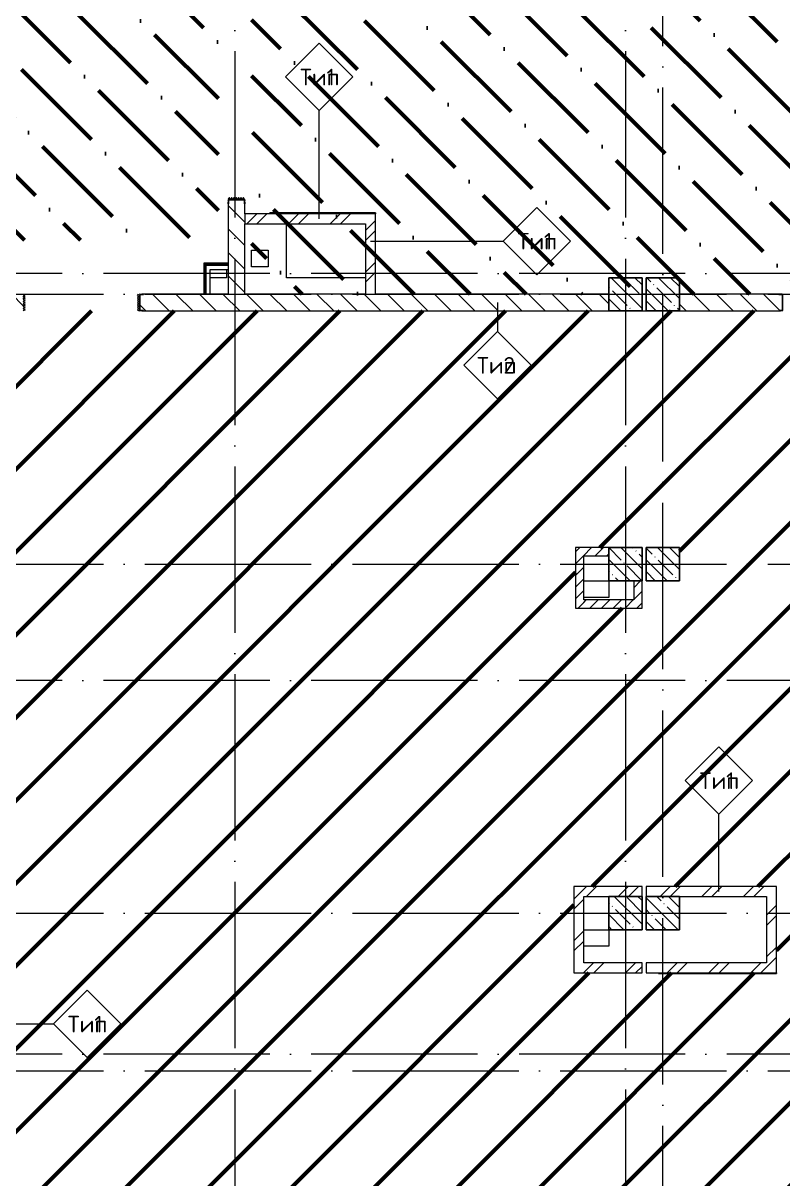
# Model space of a CAD drawing. Header units: millimetres. Extents: x -68946 to 288321, y -402657 to 324925.
# Drawn here: x 135059 to 144204, y -95860 to -81945 of the extents above; entities that cross this region are included whole.
import ezdxf

# ---------------------------------------------------------------- set-up
doc = ezdxf.new("R2010")
doc.units = ezdxf.units.MM
doc.linetypes.add('ADSK_Линия сетки', pattern=[2500, 2000, -250, 0, -250])
for name, color, linetype, lineweight in [('3.4) ПТ-2         4 вып', 70, 'Continuous', 60), ('3.4) ПТ-2.15    4 вып', 200, 'Continuous', 60), ('A-DOOR-____-OTLN', 250, 'Continuous', 5), ('A-FLOR-____-OTLN', 192, 'Continuous', 9), ('A-WALL-____-IDEN', 250, 'Continuous', 9), ('A-WALL-____-MCUT', 250, 'Continuous', 13), ('A-WALL-____-PATT', 250, 'Continuous', 13), ('A-WALL-FNSH-MCUT', 250, 'Continuous', 13), ('S-BEAM-____-OTLN', 12, 'Continuous', 9), ('S-COLS-____-MCUT', 250, 'Continuous', 25), ('S-COLS-____-OTLN', 250, 'Continuous', 9), ('S-GRID-____-OTLN', 250, 'Continuous', 9)]:
    doc.layers.add(name, color=color, linetype=linetype, lineweight=lineweight)
doc.styles.add('ISOCPEUR_3', font='isocpeur.ttf', dxfattribs={"height": 250})
pattern_1 = [(135, (28708.77, -120984.93), (-141.42136, -141.42136), [])]
pattern_2 = [(45, (28708.77, -120984.93), (-251.4472, 251.4472), []), (45, (28708.77, -120603.93), (-251.4472, 251.4472), [])]
pattern_3 = [(135, (28708.77, -120984.93), (-142.5612, -142.5612), []), (135, (28851.33, -120984.93), (-142.5612, -142.5612), [252.016, -50.403, 3.353, -47.05])]
pattern_4 = [(45, (28708.77, -120984.93), (-70.71068, 70.71068), [])]

# ---------------------------------------------------------------- blocks, each defined once
blk = doc.blocks.new('Дверь_СКБ_2Ст_Внутренняя1 - Н_ВВ-11_1_1400x2600h_Фрамуга сверху-42096998-АР1_Кладочный план 2 этажа С2и3')
at = {"layer": 'A-DOOR-____-OTLN'}
h = blk.add_hatch(dxfattribs=at)
h.set_pattern_fill('FP_3', color=256, style=0, pattern_type=2)
h.set_pattern_definition([(45, (-521.384, 164.685), (-14.1421, 14.1421), []), (135, (-521.384, 164.685), (-14.1421, -14.1421), [])])
h.paths.add_polyline_path([(-662, -100), (-662, 100), (-687, 99), (-687, -100)])
h = blk.add_hatch(dxfattribs=at)
h.set_pattern_fill('FP_2', color=256, style=0, pattern_type=2)
h.set_pattern_definition([(135, (1601.41, 164.685), (-14.14214, -14.14214), []), (225, (1601.41, 164.685), (14.14214, -14.14214), [])])
h.paths.add_polyline_path([(713, -100), (713, 100), (688, 99), (688, -100)])
blk = doc.blocks.new('BSC_Колонна _Прямоугольная - 400x400-31495036-АР1_Кладочный план 2 этажа С2и3')
at = {"layer": 'S-COLS-____-OTLN', "lineweight": 5}
h = blk.add_hatch(dxfattribs=at)
h.set_pattern_fill('FP_58', color=256, style=0, pattern_type=2)
h.set_pattern_definition([(135, (-114050, -28325), (-142.5612, -142.5612), []), (135, (-113907.44, -28325), (-142.5612, -142.5612), [252.016, -50.403, 3.353, -47.05])])
h.paths.add_polyline_path([(200, -200), (200, 200), (-200, 200), (-200, -200)])
at = {"layer": 'S-COLS-____-MCUT'}
for p, q in [((200, 200), (-200, 200)), ((-200, 200), (-200, -200)), ((200, -200), (200, 200)), ((-200, -200), (200, -200))]:
    blk.add_line(p, q, dxfattribs=at)
blk = doc.blocks.new('BSC_Колонна _Прямоугольная - 400x400-V20-АР1_Кладочный план 2 этажа С2и3')
at = {"layer": 'S-COLS-____-OTLN', "lineweight": 5}
h = blk.add_hatch(dxfattribs=at)
h.set_pattern_fill('FP_60', color=256, style=0, pattern_type=2)
h.set_pattern_definition([(135, (-114050, -32525), (-142.5612, -142.5612), []), (135, (-113907.44, -32525), (-142.5612, -142.5612), [252.016, -50.403, 3.353, -47.05])])
h.paths.add_polyline_path([(200, -200), (200, 200), (-200, 200), (-200, -200)])
at = {"layer": 'S-COLS-____-MCUT'}
for p, q in [((200, 200), (-200, 200)), ((-200, 200), (-200, -200)), ((200, -200), (200, 200)), ((-200, -200), (200, -200))]:
    blk.add_line(p, q, dxfattribs=at)
blk = doc.blocks.new('Дверь_СКБ_2Ст_Фрамуга2 - Н_ВВ-18_2700x2600h_Учебные помещения_Фрамуга справа 60 мин_-42055389-АР1_Кладочный план 2 этажа С2и3')
at = {"layer": 'A-DOOR-____-OTLN'}
h = blk.add_hatch(dxfattribs=at)
h.set_pattern_fill('FP_85', color=256, style=0, pattern_type=2)
h.set_pattern_definition([(45, (-1171.384, 164.685), (-14.1421, 14.1421), []), (135, (-1171.384, 164.685), (-14.1421, -14.1421), [])])
h.paths.add_polyline_path([(-1313, 100), (-1338, 100), (-1338, -100), (-1313, -100), (-1313, -95)])
h = blk.add_hatch(dxfattribs=at)
h.set_pattern_fill('FP_84', color=256, style=0, pattern_type=2)
h.set_pattern_definition([(135, (951.411, 164.685), (-14.1421, -14.1421), []), (225, (951.411, 164.685), (14.1421, -14.1421), [])])
h.paths.add_polyline_path([(1362, 100), (1337, 100), (1337, -100), (1362, -100)])
blk = doc.blocks.new('ADSK_КолоннаНесущая_Швеллер_Гнутый_ГОСТ 8278-83 - 200х50х4_таб_1 2-V49-АР1_Кладочный план 2 этажа С2и3')
at = {"layer": 'S-COLS-____-MCUT'}
for p, q in [((-6.1, -90), (-6.1, 90)), ((-0.1, 96), (39.9, 96)), ((39.9, 100), (19.9, 100)), ((39.9, 96), (39.9, 100)), ((39.9, -96), (-0.1, -96)), ((-0.1, -100), (39.9, -100)), ((39.9, -100), (39.9, -96))]:
    blk.add_line(p, q, dxfattribs=at)
for centre, radius, start, end in [((-0.1, 90), 10, 90.91672, 180), ((-0.1, 90), 6, 90, 180), ((-0.1, -90), 10, 180, 270), ((-0.1, -90), 6, 180, 270)]:
    blk.add_arc(centre, radius, start, end, dxfattribs=at)
blk = doc.blocks.new('ADSK_КолоннаНесущая_Швеллер_Гнутый_ГОСТ 8278-83 - 200х50х4_таб_1 2-38815031-АР1_Кладочный план 2 этажа С2и3')
at = {"layer": 'S-COLS-____-MCUT'}
for p, q in [((-6.1, -90), (-6.1, 90)), ((-0.1, 96), (39.9, 96)), ((39.9, 100), (19.9, 100)), ((39.9, 96), (39.9, 100)), ((39.9, -96), (-0.1, -96)), ((19.9, -100), (39.9, -100)), ((39.9, -100), (39.9, -96))]:
    blk.add_line(p, q, dxfattribs=at)
for centre, radius, start, end in [((-0.1, 90), 10, 90, 180), ((-0.1, 90), 6, 90, 180), ((-0.1, -90), 10, 180, 270), ((-0.1, -90), 6, 180, 270)]:
    blk.add_arc(centre, radius, start, end, dxfattribs=at)
blk = doc.blocks.new('ADSK_КолоннаНесущая_Швеллер_Гнутый_ГОСТ 8278-83 - 200х50х4_таб_1 2-V56-АР1_Кладочный план 2 этажа С2и3')
at = {"layer": 'S-COLS-____-MCUT'}
for p, q in [((-6.1, -90), (-6.1, 90)), ((-0.1, 96), (39.9, 96)), ((39.9, 100), (19.9, 100)), ((39.9, 96), (39.9, 100)), ((39.9, -96), (-0.1, -96)), ((19.9, -100), (39.9, -100)), ((39.9, -100), (39.9, -96))]:
    blk.add_line(p, q, dxfattribs=at)
for centre, radius, start, end in [((-0.1, 90), 10, 90, 180), ((-0.1, 90), 6, 90, 180), ((-0.1, -90), 10, 180, 269.29559), ((-0.1, -90), 6, 180, 270)]:
    blk.add_arc(centre, radius, start, end, dxfattribs=at)
blk = doc.blocks.new('ASML_АР_ЭП_Уголок - ЭП_Уголок-39078692-АР1_Кладочный план 2 этажа С2и3')
at = {"layer": 'S-BEAM-____-OTLN', "lineweight": 5}
for p, q in [((-710, 0), (-710, 6)), ((-710, 0), (710, 0)), ((710, 6), (710, 0))]:
    blk.add_line(p, q, dxfattribs=at)
blk = doc.blocks.new('ASML_АР_ЭП_Уголок - ЭП_Уголок-39083949-АР1_Кладочный план 2 этажа С2и3')
at = {"layer": 'S-BEAM-____-OTLN', "lineweight": 5}
for p, q in [((-635, 6), (-635, 10)), ((-635, 0), (-635, 6)), ((-635, 6), (635, 6)), ((-635, 0), (635, 0)), ((635, 10), (635, 6)), ((635, 6), (635, 0))]:
    blk.add_line(p, q, dxfattribs=at)
blk = doc.blocks.new('ADSK_Марка_Стена - Типоразмер_ADSK_Марка-30564887-АР1_Кладочный план 2 этажа С2и3')
at = {"layer": 'A-WALL-____-IDEN'}
for p, q in [((-0.16, 4.37), (-4.21, 0.31)), ((3.9, 0.31), (-0.16, 4.37)), ((-4.21, 0.31), (-0.16, -3.74)), ((-0.16, -3.74), (3.9, 0.31))]:
    blk.add_line(p, q, dxfattribs=at)

msp = doc.modelspace()

# ---------------------------------------------------------------- hatches: boundary and pattern name
at = {"layer": '3.4) ПТ-2         4 вып'}
h = msp.add_hatch(dxfattribs=at)
h.set_pattern_fill('ANSI31', color=256, scale=222)
h.paths.add_polyline_path([(147408.7722, -85409.9342), (133608.7728, -85409.9342), (133608.7728, -101759.9342), (142758.7722, -101759.9342), (142758.7722, -110759.9342), (165136.7219, -110759.9342), (165136.7219, -98559.9347), (161208.7722, -98559.9347), (161208.7722, -105059.9342), (149908.7722, -105059.9342), (149908.7722, -98359.9342), (161008.7722, -98359.9342), (161008.7722, -98159.9347), (165136.7219, -98159.9347), (165136.7219, -92888.3519), (147408.7722, -92888.3519)])
h.paths.add_polyline_path([(141688.7725, -92339.9342), (144128.7722, -92339.9342), (144128.7722, -93379.9347), (141688.7725, -93379.9347)], flags=16)
h.paths.add_polyline_path([(141708.7722, -88989.9347), (141708.7722, -88259.9347), (142958.7722, -88259.9347), (142958.7722, -88989.9347)], flags=16)
h.paths.add_polyline_path([(141708.7722, -98159.9347), (142958.7722, -98159.9347), (142958.7722, -98859.9342), (141708.7722, -98859.9342)], flags=16)
at = {"layer": '3.4) ПТ-2.15    4 вып'}
h = msp.add_hatch(dxfattribs=at)
h.set_pattern_fill('ANSI36', color=256, scale=150, angle=90)
h.paths.add_polyline_path([(147408.7722, -75659.9342), (165208.7722, -75659.9342), (165208.7722, -71934.9336), (147408.7722, -71934.9336), (137808.8181, -71934.9336), (137808.8181, -85209.9342), (147408.7722, -85209.9342)])
h.paths.add_polyline_path([(142108.7722, -81209.9347), (142108.7722, -80809.9347), (142958.7722, -80809.9347), (142958.7722, -81209.9347)], flags=16)
h.paths.add_polyline_path([(142108.7722, -75659.9347), (142108.7722, -75259.9342), (142958.7722, -75259.9342), (142958.7722, -75659.9347)], flags=16)
h.paths.add_polyline_path([(152858.7718, -71934.9336), (155629.7509, -71934.9336), (155629.7509, -66214.9336), (152858.7718, -66214.9336)])
h = msp.add_hatch(dxfattribs=at)
h.set_pattern_fill('ANSI36', color=256, scale=150, angle=90)
h.paths.add_polyline_path([(116433.7722, -84559.9336), (137408.7722, -84559.9336), (137408.7722, -81209.9347), (116433.7722, -81209.9347)])
at = {"layer": 'A-WALL-____-PATT', "lineweight": 15}
h = msp.add_hatch(dxfattribs=at)
h.set_pattern_fill('FP_1', color=256, style=0, pattern_type=2)
h.set_pattern_definition(pattern_1)
h.paths.add_polyline_path([(137728.8181, -85209.9342), (137728.8181, -84069.9342), (137528.8181, -84069.9342), (137528.8181, -85209.9342)])
h.paths.add_polyline_path([(137528.8181, -81369.9342), (137728.8181, -81369.9342), (137728.7886, -81209.9347), (137528.8181, -81209.9347), (137528.8181, -81339.9342)])
h = msp.add_hatch(dxfattribs=at)
h.set_pattern_fill('FP_12', color=256, style=0, pattern_type=2)
h.set_pattern_definition(pattern_2)
h.paths.add_polyline_path([(139298.7728, -84359.859), (139298.7728, -84239.859), (137728.8181, -84239.859), (137728.8181, -84359.859), (139178.7728, -84359.859)])
h = msp.add_hatch(dxfattribs=at)
h.set_pattern_fill('FP_12', color=256, style=0, pattern_type=2)
h.set_pattern_definition(pattern_2)
h.paths.add_polyline_path([(139298.7728, -85209.9342), (139298.7728, -84359.859), (139178.7728, -84359.859), (139178.7728, -85209.9342)])
h = msp.add_hatch(dxfattribs=at)
h.set_pattern_fill('FP_1', color=256, style=0, pattern_type=2)
h.set_pattern_definition(pattern_1)
h.paths.add_polyline_path([(147408.7722, -85409.9342), (147408.7722, -85209.9342), (146304.3722, -85209.9342), (146304.3722, -85409.9342), (146334.3722, -85409.9342)])
h.paths.add_polyline_path([(135058.7722, -85409.9342), (135058.7722, -85209.9342), (133808.7722, -85209.9342), (133808.7722, -85409.9342), (135041.3826, -85409.9342)])
h.paths.add_polyline_path([(136458.7722, -85409.9342), (142108.7722, -85409.9342), (142108.7722, -85209.9342), (136458.7722, -85210.7831)])
h.paths.add_polyline_path([(142558.7722, -85409.9342), (142558.7722, -85209.9342), (142508.7722, -85209.9342), (142508.7722, -85409.9342)])
h.paths.add_polyline_path([(144204.3722, -85409.9342), (144204.3722, -85209.9342), (142958.7722, -85209.9342), (142958.7722, -85409.9342), (144174.3722, -85409.9342)])
h = msp.add_hatch(dxfattribs=at)
h.set_pattern_fill('FP_16', color=94, style=0, pattern_type=2)
h.set_pattern_definition(pattern_4)
h.paths.add_polyline_path([(141808.7722, -88359.9342), (142109.2722, -88359.9342), (142109.2722, -88259.9342), (141708.7722, -88259.9342), (141708.7722, -88359.9342)])
h = msp.add_hatch(dxfattribs=at)
h.set_pattern_fill('FP_16', color=94, style=0, pattern_type=2)
h.set_pattern_definition(pattern_4)
h.paths.add_polyline_path([(141808.7722, -88989.9347), (141808.7722, -88359.9342), (141708.7722, -88359.9342), (141708.7722, -88989.9347)])
h = msp.add_hatch(dxfattribs=at)
h.set_pattern_fill('FP_16', color=94, style=0, pattern_type=2)
h.set_pattern_definition(pattern_4)
h.paths.add_polyline_path([(142508.7722, -88889.9347), (142508.7722, -88659.9342), (142408.7722, -88659.9342), (142408.7722, -88889.9347)])
h = msp.add_hatch(dxfattribs=at)
h.set_pattern_fill('FP_16', color=94, style=0, pattern_type=2)
h.set_pattern_definition(pattern_4)
h.paths.add_polyline_path([(142508.7722, -88989.9347), (142508.7722, -88889.9347), (141808.7722, -88889.9347), (141808.7722, -88989.9347), (142163.7468, -88989.9347)])
h = msp.add_hatch(dxfattribs=at)
h.set_pattern_fill('FP_12', color=256, style=0, pattern_type=2)
h.set_pattern_definition(pattern_2)
h.paths.add_polyline_path([(141688.7725, -92459.9342), (142508.7722, -92459.9342), (142508.7722, -92339.9342), (141688.7725, -92339.9342)])
h = msp.add_hatch(dxfattribs=at)
h.set_pattern_fill('FP_12', color=256, style=0, pattern_type=2)
h.set_pattern_definition(pattern_2)
h.paths.add_polyline_path([(144128.7722, -92459.9342), (144128.7722, -92339.9342), (142558.7503, -92339.9342), (142558.7722, -92459.9342), (144008.7722, -92459.9342)])
h = msp.add_hatch(dxfattribs=at)
h.set_pattern_fill('FP_12', color=256, style=0, pattern_type=2)
h.set_pattern_definition(pattern_2)
h.paths.add_polyline_path([(141688.7725, -93259.9347), (141808.7725, -93259.9347), (141808.7725, -92459.9342), (141688.7725, -92459.9342)])
h = msp.add_hatch(dxfattribs=at)
h.set_pattern_fill('FP_12', color=256, style=0, pattern_type=2)
h.set_pattern_definition(pattern_2)
h.paths.add_polyline_path([(144008.7722, -93259.9347), (144128.7722, -93259.9347), (144128.7722, -92459.9342), (144008.7722, -92459.9342)])
h = msp.add_hatch(dxfattribs=at)
h.set_pattern_fill('FP_12', color=256, style=0, pattern_type=2)
h.set_pattern_definition(pattern_2)
h.paths.add_polyline_path([(142163.7468, -93379.9347), (142508.7722, -93379.9347), (142508.7722, -93259.9347), (141688.7725, -93259.9347), (141688.7725, -93379.9347)])
h = msp.add_hatch(dxfattribs=at)
h.set_pattern_fill('FP_12', color=256, style=0, pattern_type=2)
h.set_pattern_definition(pattern_2)
h.paths.add_polyline_path([(144128.7722, -93379.9347), (144128.7722, -93259.9347), (142558.7503, -93259.9347), (142558.7503, -93379.9347)])
at = {"layer": 'S-COLS-____-OTLN', "lineweight": 5}
h = msp.add_hatch(dxfattribs=at)
h.set_pattern_fill('FP_40', color=256, style=0, pattern_type=2)
h.set_pattern_definition(pattern_3)
h.paths.add_polyline_path([(142108.7722, -85409.9347), (142508.7722, -85409.9347), (142508.7722, -85009.9347), (142108.7722, -85009.9347), (142108.7722, -85209.9342)])
h = msp.add_hatch(dxfattribs=at)
h.set_pattern_fill('FP_40', color=256, style=0, pattern_type=2)
h.set_pattern_definition(pattern_3)
h.paths.add_polyline_path([(142558.7722, -85409.9347), (142958.7722, -85409.9347), (142958.7722, -85009.9347), (142558.7722, -85009.9347), (142558.7722, -85209.9342)])
h = msp.add_hatch(dxfattribs=at)
h.set_pattern_fill('FP_40', color=256, style=0, pattern_type=2)
h.set_pattern_definition(pattern_3)
h.paths.add_polyline_path([(142163.7468, -88659.9347), (142508.7722, -88659.9347), (142508.7722, -88259.9347), (142108.7722, -88259.9347), (142108.7722, -88659.9347)])
h = msp.add_hatch(dxfattribs=at)
h.set_pattern_fill('FP_40', color=256, style=0, pattern_type=2)
h.set_pattern_definition(pattern_3)
h.paths.add_polyline_path([(142163.7468, -92859.9347), (142508.7722, -92859.9347), (142508.7722, -92459.9347), (142108.7722, -92459.9347), (142108.7722, -92859.9347)])

# ---------------------------------------------------------------- linework, layer by layer
at = {"layer": 'A-FLOR-____-OTLN'}
for p, q in [((138228.7725, -85009.859), (138228.7725, -84359.859)), ((137808.7728, -84879.9932), (137808.7728, -84679.9932)), ((137808.7728, -84679.9932), (138008.7728, -84679.9932)), ((138008.7728, -84679.9932), (138008.7728, -84879.9932)), ((138008.7728, -84879.9932), (137808.7728, -84879.9932)), ((137508.8181, -85009.7833), (137308.8181, -85009.7833)), ((137508.8181, -84909.7833), (137508.8181, -85009.7833)), ((139178.7725, -85009.859), (138228.7725, -85009.859)), ((141808.7722, -88659.9342), (142108.7722, -88659.9342)), ((142108.7722, -88659.9347), (142108.7722, -88859.9342)), ((142108.7722, -88859.9342), (141808.7722, -88859.9342)), ((141808.7725, -92859.9342), (142108.7722, -92859.9342)), ((142108.7725, -92859.9347), (142108.7725, -93059.9342)), ((142108.7725, -93059.9342), (141808.7725, -93059.9342))]:
    msp.add_line(p, q, dxfattribs=at)
at = {"layer": 'A-WALL-____-IDEN'}
for p, q in [((138623.8351, -84299.859), (138623.8351, -82998.609)), ((139238.7728, -84569.2888), (140835.8846, -84569.2888)), ((140770.568, -85309.9342), (140770.568, -85657.6631)), ((143434.3984, -92399.9342), (143434.3984, -91470.0712)), ((134168.7728, -93994.8788), (135423.1478, -93994.8788))]:
    msp.add_line(p, q, dxfattribs=at)
at = {"layer": 'A-WALL-____-MCUT', "color": 7, "lineweight": 15}
for p, q in [((137528.8181, -84099.9342), (137528.8181, -85209.9342)), ((137728.8181, -84239.859), (137728.8181, -84099.9342)), ((139298.7728, -84239.859), (137728.8181, -84239.859)), ((139298.7728, -85209.9342), (139298.7728, -84239.859)), ((137728.8181, -84359.859), (139178.7728, -84359.859)), ((137728.8181, -85209.9342), (137728.8181, -84359.859)), ((139178.7728, -84359.859), (139178.7728, -85209.9342)), ((137528.8181, -85209.9342), (136488.7722, -85209.9342)), ((139178.7728, -85209.9342), (137728.8181, -85209.9342)), ((142108.7722, -85209.9342), (139298.7728, -85209.9342)), ((142558.7722, -85209.9342), (142508.7722, -85209.9342)), ((144174.3722, -85209.9342), (142958.7722, -85209.9342)), ((136488.7722, -85409.9342), (142108.7722, -85409.9342)), ((142508.7722, -85409.9342), (142558.7722, -85409.9342)), ((142958.7722, -85409.9342), (144174.3722, -85409.9342)), ((141688.7725, -92339.9342), (141688.7725, -93379.9347)), ((142508.7722, -92339.9342), (141688.7725, -92339.9342)), ((142508.7722, -92459.9342), (142508.7722, -92339.9342)), ((144128.7722, -92339.9342), (142558.7503, -92339.9342)), ((142558.7503, -92339.9342), (142558.7503, -92459.9342)), ((144128.7722, -93379.9347), (144128.7722, -92339.9342)), ((141808.7725, -93259.9347), (141808.7725, -92459.9342)), ((141808.7725, -92459.9342), (142508.7722, -92459.9342)), ((142958.7722, -92459.9342), (144008.7722, -92459.9342)), ((144008.7722, -92459.9342), (144008.7722, -93259.9347)), ((142508.7722, -93259.9347), (141808.7725, -93259.9347)), ((142508.7722, -93379.9347), (142508.7722, -93259.9347)), ((144008.7722, -93259.9347), (142558.7503, -93259.9347)), ((142558.7503, -93259.9347), (142558.7503, -93379.9347)), ((141688.7725, -93379.9347), (142508.7722, -93379.9347)), ((142558.7503, -93379.9347), (144128.7722, -93379.9347))]:
    msp.add_line(p, q, dxfattribs=at)
at = {"layer": 'A-WALL-____-MCUT', "lineweight": 15}
for p, q in [((137728.8181, -84239.859), (137728.8181, -84359.859)), ((139178.7728, -85209.9342), (139298.7728, -85209.9342)), ((142108.7722, -85409.9342), (142108.7722, -85209.9342)), ((142508.7722, -85209.9342), (142508.7722, -85409.9342)), ((142558.7722, -85409.9342), (142558.7722, -85209.9342)), ((142958.7722, -85209.9342), (142958.7722, -85409.9342))]:
    msp.add_line(p, q, dxfattribs=at)
at = {"layer": 'A-WALL-____-MCUT', "color": 42, "lineweight": 15}
for q in [(137246.3181, -85209.9342), (137528.8181, -84847.2833)]:
    msp.add_line((137246.3181, -84847.2833), q, dxfattribs=at)
at = {"layer": 'A-WALL-____-MCUT', "color": 30, "lineweight": 15}
for p, q in [((137258.8181, -84859.7833), (137258.8181, -85209.9342)), ((137258.8181, -84859.7833), (137528.8181, -84859.7833)), ((137308.8181, -85209.9342), (137308.8181, -84909.7833)), ((137308.8181, -84909.7833), (137528.8181, -84909.7833))]:
    msp.add_line(p, q, dxfattribs=at)
at = {"layer": 'A-WALL-____-MCUT', "color": 84, "lineweight": 15}
for p, q in [((142109.2722, -88259.9342), (141708.7722, -88259.9342)), ((141708.7722, -88259.9342), (141708.7722, -88989.9347)), ((142109.2722, -88359.9342), (142109.2722, -88259.9342)), ((141808.7722, -88359.9342), (142109.2722, -88359.9342)), ((141808.7722, -88889.9347), (141808.7722, -88359.9342)), ((142508.7722, -88659.9342), (142408.7722, -88659.9342)), ((142408.7722, -88659.9342), (142408.7722, -88889.9347)), ((142508.7722, -88989.9347), (142508.7722, -88659.9342)), ((142408.7722, -88889.9347), (141808.7722, -88889.9347)), ((141708.7722, -88989.9347), (142508.7722, -88989.9347))]:
    msp.add_line(p, q, dxfattribs=at)
at = {"layer": 'A-WALL-FNSH-MCUT', "lineweight": 15}
for p, q in [((137233.8181, -84834.7833), (137233.8181, -85209.9342)), ((137528.8181, -84834.7833), (137233.8181, -84834.7833))]:
    msp.add_line(p, q, dxfattribs=at)
at = {"layer": 'S-COLS-____-MCUT'}
for p, q in [((142508.7722, -85009.9347), (142108.7722, -85009.9347)), ((142108.7722, -85009.9347), (142108.7722, -85209.9342)), ((142508.7722, -85209.9342), (142508.7722, -85009.9347)), ((142958.7722, -85009.9347), (142558.7722, -85009.9347)), ((142558.7722, -85009.9347), (142558.7722, -85209.9342)), ((142958.7722, -85209.9342), (142958.7722, -85009.9347)), ((142108.7722, -85409.9347), (142508.7722, -85409.9347)), ((142558.7722, -85409.9347), (142958.7722, -85409.9347)), ((142508.7722, -88259.9347), (142108.7722, -88259.9347)), ((142108.7722, -88259.9347), (142108.7722, -88659.9347)), ((142508.7722, -88659.9347), (142508.7722, -88259.9347)), ((142108.7722, -88659.9347), (142508.7722, -88659.9347)), ((142508.7722, -92459.9347), (142108.7722, -92459.9347)), ((142108.7722, -92459.9347), (142108.7722, -92859.9347)), ((142508.7722, -92859.9347), (142508.7722, -92459.9347)), ((142108.7722, -92859.9347), (142508.7722, -92859.9347))]:
    msp.add_line(p, q, dxfattribs=at)
at = {"layer": 'S-COLS-____-OTLN'}
for p, q in [((142108.7722, -85209.9342), (142108.7722, -85409.9347)), ((142508.7722, -85409.9347), (142508.7722, -85209.9342)), ((142558.7722, -85209.9342), (142558.7722, -85409.9347)), ((142958.7722, -85409.9347), (142958.7722, -85209.9342))]:
    msp.add_line(p, q, dxfattribs=at)
at = {"layer": 'S-GRID-____-OTLN', "linetype": 'ADSK_Линия сетки'}
for p, q in [((137608.7722, -59782.9296), (137608.7722, -124723.7741)), ((142308.7722, -59782.9296), (142308.7722, -123453.7741)), ((142758.7722, -124723.7741), (142758.7722, -61052.9296)), ((185529.6518, -84959.9342), (128028.7722, -84959.9342)), ((94022.7944, -85209.9342), (184259.6518, -85209.9342)), ((94022.7944, -88459.9342), (185529.6518, -88459.9342)), ((185529.6518, -89859.9342), (128028.7722, -89859.9342)), ((94022.7944, -92659.9342), (185529.6518, -92659.9342)), ((185529.6518, -94359.9342), (128028.7722, -94359.9342)), ((94022.7944, -94559.9342), (184259.6518, -94559.9342))]:
    msp.add_line(p, q, dxfattribs=at)

# ---------------------------------------------------------------- block references
at = {"layer": 'A-DOOR-____-OTLN', "color": 255, "rotation": 270}
msp.add_blockref('Дверь_СКБ_2Ст_Фрамуга2 - Н_ВВ-18_2700x2600h_Учебные помещения_Фрамуга справа 60 мин_-42055389-АР1_Кладочный план 2 этажа С2и3', (137628.8181, -82707.4342), dxfattribs=at)
at = {"layer": 'A-DOOR-____-OTLN', "color": 255}
msp.add_blockref('Дверь_СКБ_2Ст_Внутренняя1 - Н_ВВ-11_1_1400x2600h_Фрамуга сверху-42096998-АР1_Кладочный план 2 этажа С2и3', (135746.2722, -85309.9342), dxfattribs=at)
at = {"layer": 'A-WALL-____-IDEN', "xscale": 99.99999999999993, "yscale": 99.99999999999993, "zscale": 99.99999999999993}
for p in [(138639.4601, -82624.1421), (141257.2265, -84600.5388), (140786.193, -86094.63), (143450.0234, -91095.6043), (135844.4897, -94026.1288)]:
    msp.add_blockref('ADSK_Марка_Стена - Типоразмер_ADSK_Марка-30564887-АР1_Кладочный план 2 этажа С2и3', p, dxfattribs=at)
at = {"layer": 'S-BEAM-____-OTLN', "rotation": 180}
msp.add_blockref('ASML_АР_ЭП_Уголок - ЭП_Уголок-39083949-АР1_Кладочный план 2 этажа С2и3', (138663.7728, -84229.9342), dxfattribs=at)
at = {"layer": 'S-BEAM-____-OTLN'}
msp.add_blockref('ASML_АР_ЭП_Уголок - ЭП_Уголок-39078692-АР1_Кладочный план 2 этажа С2и3', (143418.7722, -93385.9347), dxfattribs=at)
at = {"layer": 'S-COLS-____-OTLN'}
for name, p, rotation in [('ADSK_КолоннаНесущая_Швеллер_Гнутый_ГОСТ 8278-83 - 200х50х4_таб_1 2-V56-АР1_Кладочный план 2 этажа С2и3', (137628.7722, -84080.0342), 269.9999999999987), ('ADSK_КолоннаНесущая_Швеллер_Гнутый_ГОСТ 8278-83 - 200х50х4_таб_1 2-V49-АР1_Кладочный план 2 этажа С2и3', (144194.2722, -85309.9938), 180)]:
    msp.add_blockref(name, p, dxfattribs=dict(at, rotation=rotation))
for name, p in [('ADSK_КолоннаНесущая_Швеллер_Гнутый_ГОСТ 8278-83 - 200х50х4_таб_1 2-38815031-АР1_Кладочный план 2 этажа С2и3', (136468.8722, -85309.9342)), ('BSC_Колонна _Прямоугольная - 400x400-V20-АР1_Кладочный план 2 этажа С2и3', (142758.7722, -88459.9347)), ('BSC_Колонна _Прямоугольная - 400x400-31495036-АР1_Кладочный план 2 этажа С2и3', (142758.7722, -92659.9347))]:
    msp.add_blockref(name, p, dxfattribs=at)

# ---------------------------------------------------------------- texts
at = {"layer": 'A-WALL-____-IDEN', "char_height": 200, "attachment_point": 1, "style": 'ISOCPEUR_3'}
for s, insert, width in [('Тип', (138391.1793, -82494.4735), 387.215062), (' 1', (138710.6636, -82494.4735), 190.801625), ('Тип', (141008.9457, -84470.8702), 387.215062), (' 1', (141328.43, -84470.8702), 190.801625), ('Тип', (140521.8122, -85964.9614), 387.215062), (' 2', (140841.2966, -85964.9614), 230.084312), ('Тип', (143201.7426, -90965.9357), 387.215062), (' 1', (143521.227, -90965.9357), 190.801625), ('Тип', (135596.2089, -93896.4601), 387.215062), (' 1', (135915.6933, -93896.4601), 190.801625)]:
    msp.add_mtext(s, dxfattribs=dict(at, insert=insert, width=width))

doc.saveas('drawing.dxf')
